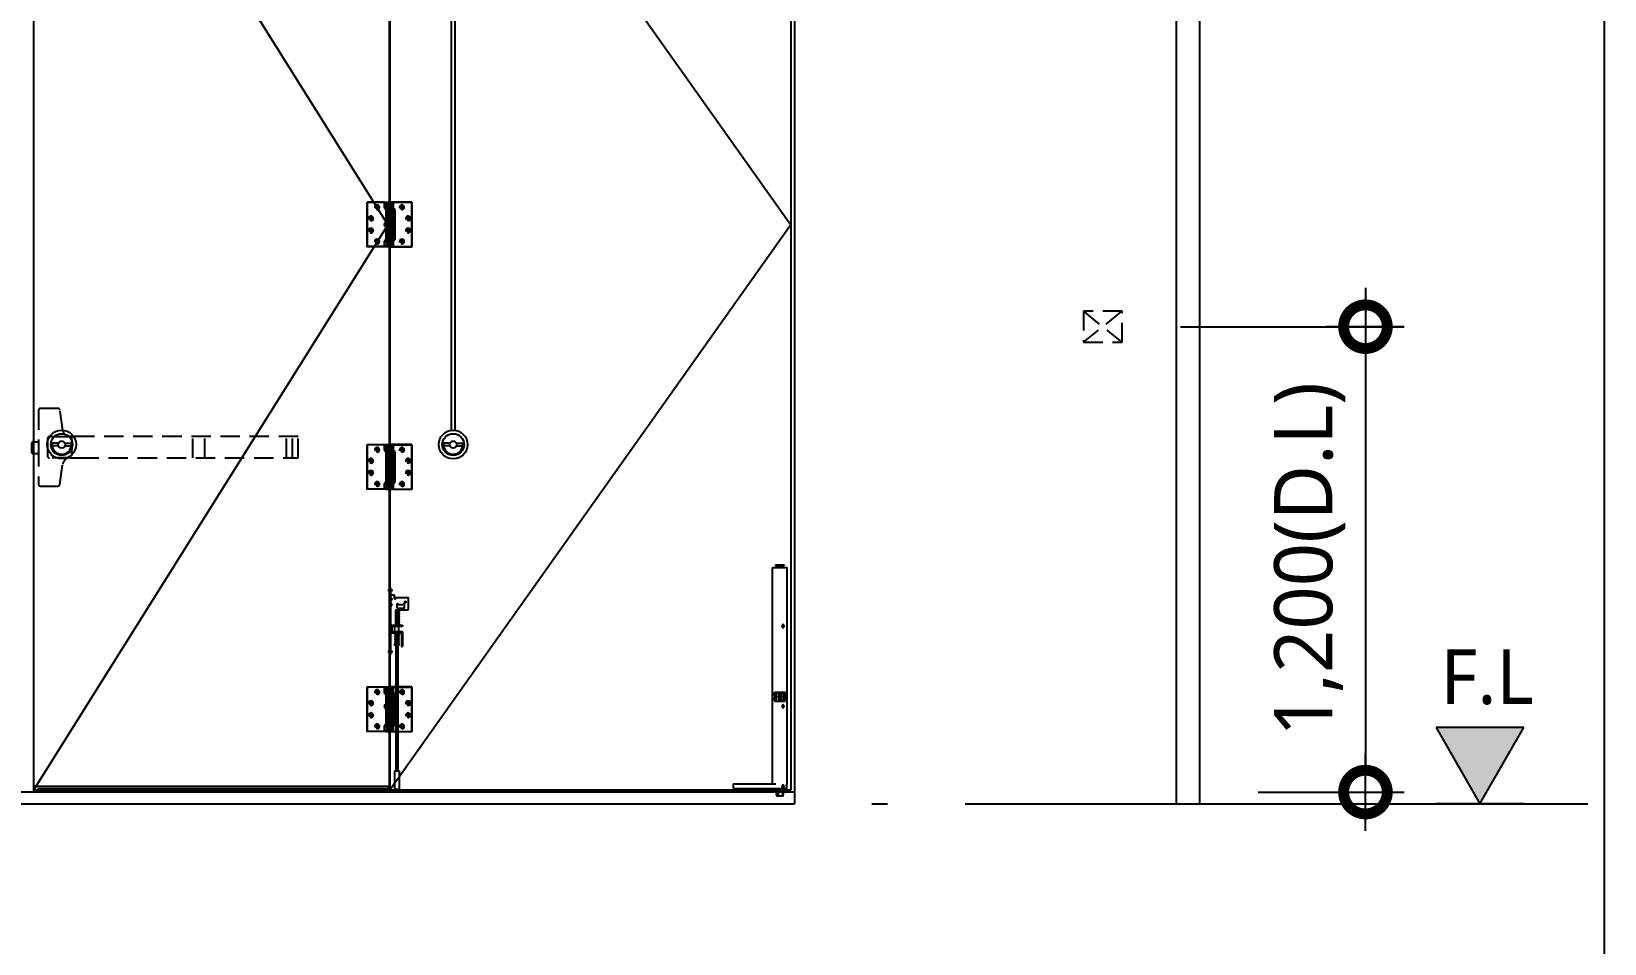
# Model space of a CAD drawing. Header units: millimetres. Extents: x -3 to 459584, y -660938 to -11738.
# Drawn here: x 22207 to 26262, y -135213 to -132861 of the extents above; entities that cross this region are included whole.
import ezdxf
from ezdxf.enums import TextEntityAlignment as Align

# ---------------------------------------------------------------- set-up
doc = ezdxf.new("R2010")
doc.units = ezdxf.units.MM
doc.header["$LTSCALE"] = 200
for name, pattern in [('CEN-GAUN', [32.2, 30, -1, 0.2, -1]), ('DASHDOT', [1, 0.5, -0.25, 0, -0.25]), ('HIDDEN', [0.375, 0.25, -0.125])]:
    doc.linetypes.add(name, pattern=pattern)
doc.layers.get('DEFPOINTS').update_dxf_attribs({"color": 137})
for name, color, linetype in [('CEN', 1, 'CEN-GAUN'), ('CTR', 1, 'Continuous'), ('DIM', 7, 'Continuous'), ('DOOR', 6, 'Continuous'), ('Door_p', 5, 'Continuous'), ('ELE4', 4, 'Continuous'), ('FP-HATC', 6, 'Continuous'), ('FRAME', 3, 'Continuous'), ('STEEL(잡철물)', 9, 'Continuous'), ('TAG', 6, 'Continuous'), ('TAR-LEVEL', 6, 'Continuous')]:
    doc.layers.add(name, color=color, linetype=linetype)
doc.styles.add('ARIAL', font='malgun.ttf')
doc.styles.add('S1', font='malgun.ttf')
doc.styles.add('돋움', font='malgun.ttf')
doc.dimstyles.new('CJA-50', dxfattribs={"dimscale": 50, "dimtxt": 3, "dimasz": 1, "dimexe": 2, "dimexo": 3, "dimgap": 1, "dimtad": 1, "dimdec": 0, "dimzin": 1, "dimdsep": 46, "dimlunit": 6, "dimtxsty": 'S1', "dimblk": 'GAUN-DOT', "dimcen": -2, "dimdle": 2, "dimclrd": 256, "dimclre": 256, "dimclrt": 3, "dimadec": 0, "dimazin": 0, "dimtfac": 1, "dimtdec": 0, "dimtix": 1, "dimtmove": 2, "dimatfit": 3, "dimldrblk": 'DOTSMALL', "dimfxl": 1, "dimtolj": 1, "dimtzin": 1, "dimarcsym": 0})

# ---------------------------------------------------------------- blocks, each defined once
blk = doc.blocks.new('단면레벨-1')
at = {"layer": 'TAG'}
blk.add_hatch(color=256, dxfattribs=at).paths.add_polyline_path([(0, 0), (2.266, 3.926), (-2.266, 3.926)])
for p, q in [((-2.266, 3.926), (0, 0)), ((2.266, 3.926), (-2.266, 3.926)), ((0, 0), (2.266, 3.926)), ((2.266, 0), (-2.266, 0))]:
    blk.add_line(p, q, dxfattribs=at)
at = {"layer": 'TAG', "color": 3, "style": '돋움'}
blk.add_attdef('GL.+1500', text='', height=2.812, dxfattribs=at).set_placement((0.367, 6.525), align=Align.MIDDLE)
blk = doc.blocks.new('GAUN-DOT')
at = {"linetype": 'ByBlock'}
for p, q in [((0, -2), (0, 2)), ((2, 0), (-2, 0))]:
    blk.add_line(p, q, dxfattribs=at)
at = {"const_width": 2.25}
blk.add_lwpolyline([(0, 0.28125, 1), (0, -0.28125, 1)], format="xyb", close=True, dxfattribs=at)
blk = doc.blocks.new('*D86')
at = {"layer": 'DEFPOINTS', "color": 0, "transparency": 16777216}
for p in [(25018.8, -133622.6), (25218.8, -134822.6), (25645.6, -134822.6)]:
    blk.add_point(p, dxfattribs=at)
at = {"layer": 'DIM', "lineweight": -2, "transparency": 16777216}
for p, q in [((25168.8, -133622.6), (25745.6, -133622.6)), ((25645.6, -133672.6), (25645.6, -134772.6)), ((25368.8, -134822.6), (25745.6, -134822.6))]:
    blk.add_line(p, q, dxfattribs=at)
at = {"layer": 'DIM', "lineweight": -2, "transparency": 16777216, "xscale": 50, "yscale": 50, "zscale": 50}
for p, rotation in [((25645.6, -133622.6), 90), ((25645.6, -134822.6), 270)]:
    blk.add_blockref('GAUN-DOT', p, dxfattribs=dict(at, rotation=rotation))
at = {"layer": 'DIM', "color": 3, "transparency": 16777216, "insert": (25501.9, -134222.6), "char_height": 150, "attachment_point": 5, "rotation": 90, "style": 'S1'}
blk.add_mtext('\\A1;1,200(D.L)', dxfattribs=at)
blk = doc.blocks.new('_DotSmall')
at = {"color": 0, "linetype": 'ByBlock', "const_width": 0.5}
blk.add_lwpolyline([(-0.0625, 0, 1), (0.0625, 0, 1)], format="xyb", close=True, dxfattribs=at)
blk = doc.blocks.new('panic_h')
at = {"layer": 'Door_p', "color": 5, "linetype": 'HIDDEN'}
for p, q in [((0, 94.7), (0, 0)), ((50.4, 100), (5.3, 100)), ((62.8, 43.4), (55.6, 95.4)), ((-17.2, -13.1), (-17.2, 10.9)), ((-14.2, 13.9), (0, 13.9)), ((23.3, 22.2), (23.3, -22.2)), ((28.6, 27.5), (85.4, 27.5)), ((105.7, 27.5), (81, 27.5)), ((85.4, 27.5), (85.4, -27.5)), ((669.3, 27.5), (105.7, 27.5)), ((398, -27.5), (398, 27.5)), ((429.3, -27.5), (429.3, 27.5)), ((639.3, -27.5), (639.3, 27.5)), ((654.8, -27.5), (654.8, 27.5)), ((669.3, -27.5), (669.3, 27.5)), ((-14.2, -16.1), (0, -16.1)), ((85.4, -27.5), (28.6, -27.5)), ((105.7, -27.5), (669.3, -27.5))]:
    blk.add_line(p, q, dxfattribs=at)
blk.add_lwpolyline([(0, 0), (0, -94.7, 0.414214), (5.3, -100), (50.4, -100, 0.374614), (55.6, -95.4), (62.8, -43.4, -0.374614), (81, -27.5), (105.7, -27.5)], format="xyb", dxfattribs=at)
for centre, radius, start, end in [((5.3, 94.7), 5.32, 90, 180), ((50.4, 94.7), 5.32, 7.8533, 90), ((81, 45.9), 18.4, 187.8533, 270), ((-14.2, 10.9), 3, 90, 180), ((28.6, 22.2), 5.32, 90, 180), ((-14.2, -13.1), 3, 180, 270), ((28.6, -22.2), 5.32, 180, 270)]:
    blk.add_arc(centre, radius, start, end, dxfattribs=at)

msp = doc.modelspace()

# ---------------------------------------------------------------- hatches: boundary and pattern name
h = msp.add_hatch(color=9)
h.dxf.hatch_style = 1
h.paths.add_polyline_path([(23120.7, -133399.2), (23139.9, -133399.2), (23139.9, -133400.7), (23120.7, -133400.7)])
h.paths.add_polyline_path([(23120.7, -133317.4), (23139.9, -133317.4), (23139.9, -133318.9), (23120.7, -133318.9)])
h = msp.add_hatch(color=9)
h.dxf.hatch_style = 1
h.paths.add_polyline_path([(23120.7, -134024.2), (23139.9, -134024.2), (23139.9, -134025.7), (23120.7, -134025.7)])
h.paths.add_polyline_path([(23120.7, -133942.4), (23139.9, -133942.4), (23139.9, -133943.9), (23120.7, -133943.9)])
h = msp.add_hatch(color=9)
h.dxf.hatch_style = 1
h.paths.add_polyline_path([(23120.7, -134649.2), (23139.9, -134649.2), (23139.9, -134650.7), (23120.7, -134650.7)])
h.paths.add_polyline_path([(23120.7, -134567.4), (23139.9, -134567.4), (23139.9, -134568.9), (23120.7, -134568.9)])
h = msp.add_hatch()
h.set_pattern_fill('ANSI31', color=256)
h.set_pattern_definition([(45, (-317306.26727, -152611.10525), (-0.08838834765, 0.08838834765), [])])
h.paths.add_polyline_path([(22225.3, -134812.6), (23129.3, -134812.6), (23129.3, -134821), (22225.3, -134821)])

# ---------------------------------------------------------------- linework, layer by layer
at = {"color": 9}
for p, q in [((23289.6, -133889.8), (23289.6, -131897.6)), ((23299.6, -133889.8), (23299.6, -131897.6)), ((23072.9, -133301.9), (23072.9, -133416.2)), ((23116.9, -133301.9), (23072.9, -133301.9)), ((23098.3, -133322.3), (23098.3, -133307.3)), ((23116.9, -133301.9), (23116.9, -133315.9)), ((23120.7, -133301.9), (23120.7, -133406.5)), ((23120.7, -133301.9), (23139.9, -133301.9)), ((23139.9, -133301.9), (23139.9, -133416.2)), ((23139.9, -133301.9), (23187.7, -133301.9)), ((23162.2, -133322.3), (23162.2, -133307.3)), ((23187.7, -133301.9), (23187.7, -133416.2)), ((23089.9, -133343.4), (23074.9, -133343.4)), ((23082.4, -133350.9), (23082.4, -133335.9)), ((23105.8, -133314.8), (23090.8, -133314.8)), ((23120.7, -133318.9), (23119.9, -133318.9)), ((23120.7, -133317.4), (23139.9, -133317.4)), ((23120.7, -133318.9), (23139.9, -133318.9)), ((23139.9, -133317.4), (23140.7, -133317.4)), ((23143.7, -133320.4), (23143.7, -133397.7)), ((23154.7, -133314.8), (23169.7, -133314.8)), ((23170.6, -133343.4), (23185.6, -133343.4)), ((23178.1, -133350.9), (23178.1, -133335.9)), ((23089.9, -133374.7), (23074.9, -133374.7)), ((23082.4, -133382.2), (23082.4, -133367.2)), ((23117, -133361.3), (23117, -133357.8)), ((23121.5, -133361.3), (23121.5, -133357.8)), ((23170.6, -133374.7), (23185.6, -133374.7)), ((23178.1, -133382.2), (23178.1, -133367.2)), ((23116.9, -133416.2), (23072.9, -133416.2)), ((23105.8, -133403.3), (23090.8, -133403.3)), ((23098.3, -133410.8), (23098.3, -133395.8)), ((23116.9, -133402.2), (23116.9, -133416.2)), ((23120.7, -133399.2), (23119.9, -133399.2)), ((23120.7, -133399.2), (23139.9, -133399.2)), ((23120.7, -133400.7), (23139.9, -133400.7)), ((23128.3, -133406.5), (23120.7, -133406.5)), ((23120.7, -133410.5), (23120.7, -133416.2)), ((23128.3, -133410.5), (23120.7, -133410.5)), ((23120.7, -133416.2), (23139.9, -133416.2)), ((23124.1, -133406.5), (23124.1, -133410.5)), ((23139.9, -133400.7), (23140.7, -133400.7)), ((23139.9, -133416.2), (23187.7, -133416.2)), ((23154.7, -133403.3), (23169.7, -133403.3)), ((23162.2, -133410.8), (23162.2, -133395.8)), ((22277, -133923), (22258.5, -133923)), ((22277, -133930), (22260.5, -133930)), ((22293.5, -133923), (22312, -133923)), ((22293.5, -133930), (22310, -133930)), ((23072.9, -133926.9), (23072.9, -134041.2)), ((23116.9, -133926.9), (23072.9, -133926.9)), ((23105.8, -133939.8), (23090.8, -133939.8)), ((23098.3, -133947.3), (23098.3, -133932.3)), ((23116.9, -133926.9), (23116.9, -133940.9)), ((23120.7, -133943.9), (23119.9, -133943.9)), ((23120.7, -133926.9), (23120.7, -134031.5)), ((23120.7, -133926.9), (23139.9, -133926.9)), ((23120.7, -133942.4), (23139.9, -133942.4)), ((23120.7, -133943.9), (23139.9, -133943.9)), ((23139.9, -133926.9), (23139.9, -134041.2)), ((23139.9, -133926.9), (23187.7, -133926.9)), ((23139.9, -133942.4), (23140.7, -133942.4)), ((23143.7, -133945.4), (23143.7, -134022.7)), ((23154.7, -133939.8), (23169.7, -133939.8)), ((23162.2, -133947.3), (23162.2, -133932.3)), ((23187.7, -133926.9), (23187.7, -134041.2)), ((23286, -133923), (23267.6, -133923)), ((23286, -133930), (23269.6, -133930)), ((23302.6, -133923), (23321.1, -133923)), ((23302.6, -133930), (23319.1, -133930)), ((23089.9, -133968.4), (23074.9, -133968.4)), ((23082.4, -133975.9), (23082.4, -133960.9)), ((23082.4, -134007.2), (23082.4, -133992.2)), ((23170.6, -133968.4), (23185.6, -133968.4)), ((23178.1, -133975.9), (23178.1, -133960.9)), ((23178.1, -134007.2), (23178.1, -133992.2)), ((23089.9, -133999.7), (23074.9, -133999.7)), ((23105.8, -134028.3), (23090.8, -134028.3)), ((23098.3, -134035.8), (23098.3, -134020.8)), ((23116.9, -134027.2), (23116.9, -134041.2)), ((23120.7, -134024.2), (23119.9, -134024.2)), ((23120.7, -134024.2), (23139.9, -134024.2)), ((23120.7, -134025.7), (23139.9, -134025.7)), ((23128.3, -134031.5), (23120.7, -134031.5)), ((23120.7, -134035.5), (23120.7, -134041.2)), ((23128.3, -134035.5), (23120.7, -134035.5)), ((23124.1, -134031.5), (23124.1, -134035.5)), ((23139.9, -134025.7), (23140.7, -134025.7)), ((23154.7, -134028.3), (23169.7, -134028.3)), ((23162.2, -134035.8), (23162.2, -134020.8)), ((23170.6, -133999.7), (23185.6, -133999.7)), ((23116.9, -134041.2), (23072.9, -134041.2)), ((23120.7, -134041.2), (23139.9, -134041.2)), ((23139.9, -134041.2), (23187.7, -134041.2)), ((23072.9, -134551.9), (23072.9, -134666.2)), ((23116.9, -134551.9), (23072.9, -134551.9)), ((23105.8, -134564.8), (23090.8, -134564.8)), ((23098.3, -134572.3), (23098.3, -134557.3)), ((23116.9, -134551.9), (23116.9, -134565.9)), ((23120.7, -134551.9), (23120.7, -134656.5)), ((23120.7, -134551.9), (23139.9, -134551.9)), ((23139.9, -134551.9), (23139.9, -134666.2)), ((23139.9, -134551.9), (23187.7, -134551.9)), ((23154.7, -134564.8), (23169.7, -134564.8)), ((23162.2, -134572.3), (23162.2, -134557.3)), ((23187.7, -134551.9), (23187.7, -134666.2)), ((23089.9, -134593.4), (23074.9, -134593.4)), ((23082.4, -134600.9), (23082.4, -134585.9)), ((23117, -134599.8), (23117, -134603.3)), ((23120.7, -134568.9), (23119.9, -134568.9)), ((23120.7, -134567.4), (23139.9, -134567.4)), ((23120.7, -134568.9), (23139.9, -134568.9)), ((23121.5, -134599.8), (23121.5, -134603.3)), ((23139.9, -134567.4), (23140.7, -134567.4)), ((23143.7, -134570.4), (23143.7, -134647.7)), ((23170.6, -134593.4), (23185.6, -134593.4)), ((23178.1, -134600.9), (23178.1, -134585.9)), ((23089.9, -134624.7), (23074.9, -134624.7)), ((23082.4, -134632.2), (23082.4, -134617.2)), ((23098.3, -134660.8), (23098.3, -134645.8)), ((23162.2, -134660.8), (23162.2, -134645.8)), ((23170.6, -134624.7), (23185.6, -134624.7)), ((23178.1, -134632.2), (23178.1, -134617.2)), ((23116.9, -134666.2), (23072.9, -134666.2)), ((23105.8, -134653.3), (23090.8, -134653.3)), ((23116.9, -134652.2), (23116.9, -134666.2)), ((23120.7, -134649.2), (23119.9, -134649.2)), ((23120.7, -134649.2), (23139.9, -134649.2)), ((23120.7, -134650.7), (23139.9, -134650.7)), ((23128.3, -134656.5), (23120.7, -134656.5)), ((23120.7, -134660.5), (23120.7, -134666.2)), ((23128.3, -134660.5), (23120.7, -134660.5)), ((23120.7, -134666.2), (23139.9, -134666.2)), ((23124.1, -134656.5), (23124.1, -134660.5)), ((23139.9, -134650.7), (23140.7, -134650.7)), ((23139.9, -134666.2), (23187.7, -134666.2)), ((23154.7, -134653.3), (23169.7, -134653.3))]:
    msp.add_line(p, q, dxfattribs=at)
at = {"color": 8}
for p, q in [((23138.9, -134302.6), (23126.3, -134302.6)), ((23131.3, -134467.6), (23131.3, -134295.6)), ((23133.9, -134295.6), (23131.3, -134295.6)), ((23131.3, -134466.8), (23131.3, -134296.3)), ((23131.3, -134296.3), (23133.9, -134296.3)), ((23131.3, -134299.1), (23133.9, -134299.6)), ((23131.3, -134306.1), (23133.9, -134305.6)), ((23131.8, -134467.1), (23131.8, -134296.1)), ((23133.9, -134296.1), (23131.8, -134296.1)), ((23133.9, -134296.1), (23133.9, -134295.6)), ((23133.9, -134466.8), (23133.9, -134296.3)), ((23133.9, -134314.3), (23142.9, -134314.3)), ((23142.9, -134322.3), (23142.9, -134314.3)), ((23146.9, -134321.3), (23178.9, -134321.3)), ((23146.9, -134322.3), (23146.9, -134321.3)), ((23178.9, -134349.3), (23178.9, -134321.3)), ((23146.9, -134389.3), (23146.9, -134352.3)), ((23146.9, -134352.3), (23175.9, -134352.3)), ((23154.8, -134353.3), (23146.9, -134352.5)), ((23146.9, -134353.5), (23154.7, -134354.3)), ((23154.8, -134357.3), (23146.9, -134356.5)), ((23146.9, -134357.5), (23154.7, -134358.3)), ((23154.8, -134361.3), (23146.9, -134360.5)), ((23146.9, -134361.5), (23154.7, -134362.3)), ((23149.9, -134347), (23149.9, -134338)), ((23150.9, -134348), (23167.9, -134348)), ((23152.9, -134339), (23165.9, -134339)), ((23154.3, -134392.3), (23154.3, -134352.3)), ((23168.9, -134347), (23168.9, -134338)), ((23133.9, -134392.3), (23143.9, -134392.3)), ((23135.4, -134392.3), (23163.9, -134392.3)), ((23136.9, -134408.6), (23136.9, -134396.1)), ((23163.9, -134395.3), (23137.6, -134395.3)), ((23144.3, -134392.3), (23155.3, -134392.3)), ((23144.3, -134409.3), (23144.3, -134395.3)), ((23146.1, -134391.3), (23154.8, -134391.3)), ((23146.7, -134390.3), (23154.8, -134390.3)), ((23146.8, -134389.6), (23154.7, -134390.3)), ((23154.8, -134365.3), (23146.9, -134364.5)), ((23146.9, -134365.5), (23154.7, -134366.3)), ((23154.8, -134369.3), (23146.9, -134368.5)), ((23146.9, -134369.5), (23154.7, -134370.3)), ((23154.8, -134373.3), (23146.9, -134372.5)), ((23146.9, -134373.5), (23154.7, -134374.3)), ((23154.8, -134377.3), (23146.9, -134376.5)), ((23146.9, -134377.5), (23154.7, -134378.3)), ((23154.8, -134381.3), (23146.9, -134380.5)), ((23146.9, -134381.5), (23154.7, -134382.3)), ((23154.8, -134385.3), (23146.9, -134384.5)), ((23146.9, -134385.5), (23154.7, -134386.3)), ((23154.8, -134389.3), (23146.9, -134388.6)), ((23149.3, -134392.3), (23149.3, -134391.3)), ((23154.8, -134391.3), (23149.3, -134391.3)), ((23154.3, -134366.3), (23154.3, -134392.3)), ((23154.3, -134409.3), (23154.3, -134395.3)), ((23163.9, -134392.3), (23163.9, -134395.3)), ((23135.4, -134412.3), (23160.1, -134412.3)), ((23162.4, -134409.3), (23137.6, -134409.3)), ((23143.3, -134441.3), (23155.3, -134441.3)), ((23143.3, -134443.8), (23143.3, -134441.3)), ((23144.3, -134415.3), (23144.3, -134412.3)), ((23144.3, -134415.3), (23154.3, -134415.3)), ((23144.7, -134418.3), (23153.7, -134419.3)), ((23144.7, -134422.3), (23153.7, -134423.3)), ((23144.7, -134426.3), (23153.7, -134427.3)), ((23144.7, -134430.3), (23153.7, -134431.3)), ((23144.7, -134434.3), (23153.7, -134435.3)), ((23144.7, -134438.3), (23153.7, -134439.3)), ((23144.8, -134416.3), (23153.8, -134416.3)), ((23144.8, -134417.3), (23153.8, -134417.3)), ((23153.8, -134418.3), (23144.8, -134417.3)), ((23153.8, -134422.3), (23144.8, -134421.3)), ((23153.8, -134426.3), (23144.8, -134425.3)), ((23153.8, -134430.3), (23144.8, -134429.3)), ((23153.8, -134434.3), (23144.8, -134433.3)), ((23153.8, -134438.3), (23144.8, -134437.3)), ((23144.8, -134439.3), (23153.8, -134439.3)), ((23144.8, -134440.3), (23153.8, -134440.3)), ((23145.3, -134415.3), (23145.3, -134441.3)), ((23149.3, -134415.3), (23149.3, -134416.3)), ((23153.8, -134416.3), (23149.3, -134416.3)), ((23149.3, -134441.3), (23149.3, -134440.3)), ((23153.8, -134440.3), (23149.3, -134440.3)), ((23153.3, -134415.3), (23153.3, -134441.3)), ((23154.3, -134415.3), (23154.3, -134412.3)), ((23155.3, -134443.8), (23155.3, -134441.3)), ((23160.9, -134413.1), (23160.9, -134447.3)), ((23163.9, -134410.8), (23163.9, -134447.3)), ((23138.9, -134460.6), (23126.3, -134460.6)), ((23131.3, -134457.1), (23133.9, -134457.6)), ((23131.3, -134464.1), (23133.9, -134463.6)), ((23131.3, -134466.8), (23133.9, -134466.8)), ((23133.9, -134467.6), (23131.3, -134467.6)), ((23133.9, -134467.1), (23131.8, -134467.1)), ((23133.9, -134467.1), (23133.9, -134467.6)), ((23143.3, -134443.8), (23155.3, -134443.8)), ((23146.6, -134443.8), (23146.6, -134767.6)), ((23152, -134443.8), (23152, -134767.6)), ((23160.9, -134447.3), (23163.9, -134447.3)), ((23143, -134767.6), (23155.5, -134767.6)), ((23143, -134767.6), (23143, -134815.1)), ((23155.5, -134767.6), (23155.5, -134815.1)), ((23143, -134815.1), (23155.5, -134815.1)), ((23147.3, -134817.6), (23143, -134815.1)), ((23147.3, -134817.6), (23151.3, -134817.6)), ((23155.5, -134815.1), (23151.3, -134817.6))]:
    msp.add_line(p, q, dxfattribs=at)
at = {"color": 9}
for points in [[(23072.4, -133301.6), (23126.1, -133301.6), (23126.1, -133416.6), (23072.4, -133416.6)], [(23188.2, -133301.6), (23134.5, -133301.6), (23134.5, -133416.6), (23188.2, -133416.6)], [(23072.4, -133926.6), (23126.1, -133926.6), (23126.1, -134041.6), (23072.4, -134041.6)], [(23188.2, -133926.6), (23134.5, -133926.6), (23134.5, -134041.6), (23188.2, -134041.6)], [(23072.4, -134551.6), (23126.1, -134551.6), (23126.1, -134666.6), (23072.4, -134666.6)], [(23188.2, -134551.6), (23134.5, -134551.6), (23134.5, -134666.6), (23188.2, -134666.6)]]:
    msp.add_lwpolyline(points, close=True, dxfattribs=at)
msp.add_lwpolyline([(23129.3, -134808.6), (22212.9, -134808.6), (22212.9, -134821), (23129.3, -134821)], close=True)
for centre, radius in [((23082.4, -133343.4), 3.5), ((23098.3, -133314.8), 3.5), ((23130.3, -133324.9), 1.5), ((23162.2, -133314.8), 3.5), ((23178.1, -133343.4), 3.5), ((23082.4, -133374.7), 3.5), ((23119.3, -133359.6), 2), ((23178.1, -133374.7), 3.5), ((23098.3, -133403.3), 3.5), ((23128.3, -133408.5), 1.5), ((23162.2, -133403.3), 3.5), ((22285.3, -133926.5), 37), ((22285.3, -133926.5), 28), ((23294.3, -133926.5), 37), ((23294.3, -133926.5), 28), ((22285.3, -133926.5), 9), ((23098.3, -133939.8), 3.5), ((23130.3, -133949.9), 1.5), ((23162.2, -133939.8), 3.5), ((23294.3, -133926.5), 9), ((23082.4, -133968.4), 3.5), ((23082.4, -133999.7), 3.5), ((23178.1, -133968.4), 3.5), ((23178.1, -133999.7), 3.5), ((23098.3, -134028.3), 3.5), ((23128.3, -134033.5), 1.5), ((23162.2, -134028.3), 3.5), ((23098.3, -134564.8), 3.5), ((23162.2, -134564.8), 3.5), ((23082.4, -134593.4), 3.5), ((23119.3, -134601.6), 2), ((23130.3, -134574.9), 1.5), ((23178.1, -134593.4), 3.5), ((23082.4, -134624.7), 3.5), ((23178.1, -134624.7), 3.5), ((23098.3, -134653.3), 3.5), ((23128.3, -134658.5), 1.5), ((23162.2, -134653.3), 3.5)]:
    msp.add_circle(centre, radius, dxfattribs=at)
at = {"color": 8}
for centre, radius in [((23154.8, -134353.8), 0.5), ((23154.8, -134357.8), 0.5), ((23154.8, -134361.8), 0.5), ((23170.9, -134332.3), 2), ((23154.8, -134365.8), 0.5), ((23154.8, -134369.8), 0.5), ((23154.8, -134373.8), 0.5), ((23154.8, -134377.8), 0.5), ((23154.8, -134381.8), 0.5), ((23154.8, -134385.8), 0.5), ((23154.8, -134389.8), 0.5), ((23154.8, -134390.8), 0.5), ((23154.8, -134391.8), 0.5), ((23144.8, -134415.8), 0.5), ((23144.8, -134416.8), 0.5), ((23144.8, -134417.8), 0.5), ((23144.8, -134421.8), 0.5), ((23144.8, -134425.8), 0.5), ((23144.8, -134429.8), 0.5), ((23144.8, -134433.8), 0.5), ((23144.8, -134437.8), 0.5), ((23144.8, -134439.8), 0.5), ((23144.8, -134440.8), 0.5), ((23153.8, -134415.8), 0.5), ((23153.8, -134416.8), 0.5), ((23153.8, -134418.8), 0.5), ((23153.8, -134422.8), 0.5), ((23153.8, -134426.8), 0.5), ((23153.8, -134430.8), 0.5), ((23153.8, -134434.8), 0.5), ((23153.8, -134438.8), 0.5), ((23153.8, -134439.8), 0.5), ((23153.8, -134440.8), 0.5)]:
    msp.add_circle(centre, radius, dxfattribs=at)
at = {"color": 9}
for centre, radius, start, end in [((23082.4, -133343.4), 6, 270, 180), ((23098.3, -133314.8), 6, 270, 180), ((23119.9, -133315.9), 3, 180, 270), ((23140.7, -133320.4), 3, 0, 90), ((23162.2, -133314.8), 6, 270, 180), ((23178.1, -133343.4), 6, 270, 180), ((23082.4, -133374.7), 6, 270, 180), ((23119.3, -133357.8), 2.25, 0, 180), ((23119.3, -133361.3), 2.25, 180, 0), ((23178.1, -133374.7), 6, 270, 180), ((23098.3, -133403.3), 6, 270, 180), ((23119.9, -133402.2), 3, 90, 180), ((23128.3, -133408.5), 2, 270, 90), ((23140.7, -133397.7), 3, 270, 0), ((23162.2, -133403.3), 6, 270, 180), ((22285.3, -133926.5), 27, 172.5518, 7.4482), ((22285.3, -133926.5), 25, 171.9522, 8.0478), ((23098.3, -133939.8), 6, 270, 180), ((23119.9, -133940.9), 3, 180, 270), ((23140.7, -133945.4), 3, 0, 90), ((23162.2, -133939.8), 6, 270, 180), ((23294.3, -133926.5), 27, 172.5518, 7.4482), ((23294.3, -133926.5), 25, 171.9522, 8.0478), ((23082.4, -133968.4), 6, 270, 180), ((23082.4, -133999.7), 6, 270, 180), ((23178.1, -133968.4), 6, 270, 180), ((23178.1, -133999.7), 6, 270, 180), ((23098.3, -134028.3), 6, 270, 180), ((23119.9, -134027.2), 3, 90, 180), ((23128.3, -134033.5), 2, 270, 90), ((23140.7, -134022.7), 3, 270, 0), ((23162.2, -134028.3), 6, 270, 180), ((23098.3, -134564.8), 6, 270, 180), ((23162.2, -134564.8), 6, 270, 180), ((23082.4, -134593.4), 6, 270, 180), ((23119.9, -134565.9), 3, 180, 270), ((23119.3, -134599.8), 2.25, 0, 180), ((23119.3, -134603.3), 2.25, 180, 0), ((23140.7, -134570.4), 3, 0, 90), ((23178.1, -134593.4), 6, 270, 180), ((23082.4, -134624.7), 6, 270, 180), ((23178.1, -134624.7), 6, 270, 180), ((23098.3, -134653.3), 6, 270, 180), ((23119.9, -134652.2), 3, 90, 180), ((23128.3, -134658.5), 2, 270, 90), ((23140.7, -134647.7), 3, 270, 0), ((23162.2, -134653.3), 6, 270, 180)]:
    msp.add_arc(centre, radius, start, end, dxfattribs=at)
at = {"color": 8}
for centre, radius, start, end in [((23134.3, -134325.3), 2.54, 259.6111, 100.3889), ((23134.3, -134339.3), 2.54, 259.6111, 100.3889), ((23144.9, -134322.3), 2, 180, 0), ((23150.9, -134338), 1, 0, 180), ((23150.9, -134347), 1, 180, 270), ((23152.9, -134338), 1, 180, 270), ((23165.9, -134338), 1, 270, 0), ((23167.9, -134338), 1, 0, 180), ((23167.9, -134347), 1, 270, 0), ((23175.9, -134349.3), 3, 270, 0), ((23135.4, -134393.8), 1.5, 90, 180), ((23137.6, -134396.1), 0.75, 90, 180), ((23143.9, -134389.3), 3, 270, 0), ((23135.4, -134410.8), 1.5, 180, 270), ((23137.6, -134408.6), 0.75, 180, 270), ((23160.1, -134413.1), 0.75, 0, 90), ((23162.4, -134410.8), 1.5, 0, 90)]:
    msp.add_arc(centre, radius, start, end, dxfattribs=at)
at = {"layer": 'CEN'}
msp.add_line((18173.6, -134852.6), (26218.9, -134852.6), dxfattribs=at)
at = {"layer": 'CTR', "linetype": 'DASHDOT', "ltscale": 100}
for p, q in [((22212.9, -131901.6), (23125.9, -133359.6)), ((23131.3, -131901.6), (24164.3, -133359.6)), ((23125.9, -133359.6), (22212.9, -134817.6)), ((24164.3, -133359.6), (23131.3, -134817.6))]:
    msp.add_line(p, q, dxfattribs=at)
at = {"layer": 'DOOR'}
for p, q in [((22212.9, -131901.6), (22212.9, -134817.6)), ((23129.3, -131901.6), (23129.3, -134817.6)), ((23131.3, -131901.6), (23131.3, -134817.6)), ((24164.3, -131901.6), (24164.3, -134817.6)), ((23129.3, -134817.6), (22212.9, -134817.6)), ((24164.3, -134817.6), (23131.3, -134817.6))]:
    msp.add_line(p, q, dxfattribs=at)
at = {"layer": 'ELE4'}
msp.add_line((26261.8, -146400), (26261.8, -120334.1), dxfattribs=at)
at = {"layer": 'FP-HATC', "linetype": 'HIDDEN'}
for p, q in [((24918.8, -133662.6), (25018.8, -133582.6)), ((25018.8, -133662.6), (24918.8, -133582.6))]:
    msp.add_line(p, q, dxfattribs=at)
msp.add_lwpolyline([(24918.8, -133662.6), (25018.8, -133662.6), (25018.8, -133582.6), (24918.8, -133582.6)], close=True, dxfattribs=at)
at = {"layer": 'FRAME'}
for p, q in [((24173.8, -131852.6), (24173.8, -134852.6)), ((25158.8, -134852.6), (25158.8, -131852.6)), ((25218.8, -134852.6), (25218.8, -131852.6)), ((24173.8, -134822.6), (20218.8, -134822.6)), ((20218.8, -134852.6), (24173.8, -134852.6)), ((25158.8, -134852.6), (25218.8, -134852.6))]:
    msp.add_line(p, q, dxfattribs=at)
at = {"layer": 'STEEL(잡철물)'}
for p, q in [((24124.8, -134236.6), (24147.8, -134236.6)), ((24124.8, -134236.6), (24124.8, -134238.6)), ((24124.8, -134238.6), (24147.8, -134238.6)), ((24126.1, -134236.6), (24126.1, -134238.6)), ((24127.4, -134236.6), (24127.4, -134238.6)), ((24129.9, -134236.6), (24129.9, -134238.6)), ((24130.8, -134243.6), (24130.8, -134238.6)), ((24132.2, -134236.6), (24132.2, -134238.6)), ((24135, -134236.6), (24135, -134238.6)), ((24137.5, -134236.6), (24137.5, -134238.6)), ((24140.3, -134236.6), (24140.3, -134238.6)), ((24141.8, -134243.6), (24141.8, -134238.6)), ((24142.6, -134236.6), (24142.6, -134238.6)), ((24145.1, -134236.6), (24145.1, -134238.6)), ((24146.4, -134236.6), (24146.4, -134238.6)), ((24147.8, -134236.6), (24147.8, -134238.6)), ((24117.3, -134801.6), (24117.3, -134243.6)), ((24117.3, -134243.6), (24155.3, -134243.6)), ((24155.3, -134801.6), (24155.3, -134243.6)), ((24142, -134392.8), (24142, -134396.3)), ((24146.5, -134392.8), (24146.5, -134396.3)), ((24122.3, -134564.6), (24150.3, -134564.6)), ((24122.3, -134564.6), (24122.3, -134568)), ((24150.3, -134564.6), (24150.3, -134576.6)), ((24122.3, -134573.2), (24122.3, -134576.6)), ((24122.3, -134576.6), (24150.3, -134576.6)), ((24122.3, -134576.6), (24122.3, -134580)), ((24122.3, -134576.6), (24150.3, -134576.6)), ((24122.3, -134585.2), (24122.3, -134588.6)), ((24122.3, -134588.6), (24150.3, -134588.6)), ((24125.3, -134567.6), (24123.3, -134567.6)), ((24125.3, -134573.6), (24123.3, -134573.6)), ((24125.3, -134579.6), (24123.3, -134579.6)), ((24125.3, -134585.6), (24123.3, -134585.6)), ((24142, -134599.8), (24142, -134603.3)), ((24146.5, -134599.8), (24146.5, -134603.3)), ((24150.3, -134576.6), (24150.3, -134588.6)), ((24015.8, -134801.6), (24015.8, -134813.6)), ((24015.8, -134801.6), (24125.8, -134801.6)), ((24142, -134806.8), (24142, -134810.3)), ((24146.5, -134806.8), (24146.5, -134810.3)), ((24153.8, -134807.6), (24155.3, -134801.6)), ((24153.8, -134807.6), (24153.8, -134813.6)), ((24015.8, -134813.6), (24153.8, -134813.6)), ((24118.8, -134815.6), (24118.8, -134813.6)), ((24118.8, -134815.6), (24153.8, -134815.6)), ((24146.3, -134815.6), (24126.3, -134815.6)), ((24126.3, -134815.6), (24126.3, -134818.6)), ((24126.3, -134818.6), (24146.3, -134818.6)), ((24126.3, -134818.6), (24128, -134833.6)), ((24144.5, -134833.6), (24128, -134833.6)), ((24130, -134833.6), (24129.7, -134818.6)), ((24132.9, -134833.6), (24133.9, -134818.6)), ((24143.8, -134833.6), (24142.8, -134818.6)), ((24144.5, -134833.6), (24146.3, -134818.6)), ((24146.3, -134815.6), (24146.3, -134818.6)), ((24153.8, -134813.6), (24153.8, -134815.6))]:
    msp.add_line(p, q, dxfattribs=at)
for centre, radius in [((24144.3, -134394.6), 2), ((24136.3, -134570.6), 3), ((24136.3, -134582.6), 3), ((24144.3, -134601.6), 2), ((24144.3, -134808.6), 2)]:
    msp.add_circle(centre, radius, dxfattribs=at)
for centre, radius, start, end in [((24144.3, -134392.8), 2.25, 0, 180), ((24144.3, -134396.3), 2.25, 180, 0), ((24144.3, -134599.8), 2.25, 0, 180), ((24144.3, -134603.3), 2.25, 180, 0), ((24144.3, -134806.8), 2.25, 0, 180), ((24125.3, -134827.3), 9.78, 62.8673, 84.3342), ((24138.4, -134827.3), 9.78, 62.8673, 117.1327), ((24144.3, -134810.3), 2.25, 180, 0)]:
    msp.add_arc(centre, radius, start, end, dxfattribs=at)
at = {"layer": 'STEEL(잡철물)', "extrusion": (0, 0, -1)}
for centre in [(24123.3, -134570.6), (24123.3, -134582.6)]:
    msp.add_ellipse(centre, major_axis=(0, 3), ratio=0.666667, dxfattribs=at)
for centre in [(24125.3, -134570.6), (24125.3, -134582.6)]:
    msp.add_ellipse(centre, major_axis=(0, 3), ratio=0.666667, start_param=0, end_param=3.141593, dxfattribs=at)
at = {"layer": 'STEEL(잡철물)'}
for centre in [(24147.3, -134570.6), (24147.3, -134582.6)]:
    msp.add_ellipse(centre, major_axis=(0, 3), ratio=0.666667, dxfattribs=at)

# ---------------------------------------------------------------- block references
at = {"color": 9}
msp.add_blockref('panic_h', (22225.3, -133933.5), dxfattribs=at)
at = {"layer": 'TAR-LEVEL'}
ref = msp.add_blockref('단면레벨-1', (25940.8, -134852.6), dxfattribs=dict(at, xscale=50, yscale=50, zscale=50))
ref.add_attrib('GL.+1500', 'F.L', dxfattribs={"color": 3, "height": 140.62, "style": 'ARIAL'}).set_placement((25959.2, -134526.3), align=Align.MIDDLE)

# ---------------------------------------------------------------- dimensions: what is measured, and where the dimension line sits
at = {"layer": 'DIM'}
dim = msp.add_linear_dim(base=(25645.6, -134822.6), p1=(25018.8, -133622.6), p2=(25218.8, -134822.6), angle=90, text='<>(D.L)', dimstyle='CJA-50', dxfattribs=at)
dim.commit()
dim.dimension.update_dxf_attribs({"geometry": '*D86', "text_midpoint": (25501.9, -134222.6)})

doc.saveas('drawing.dxf')
